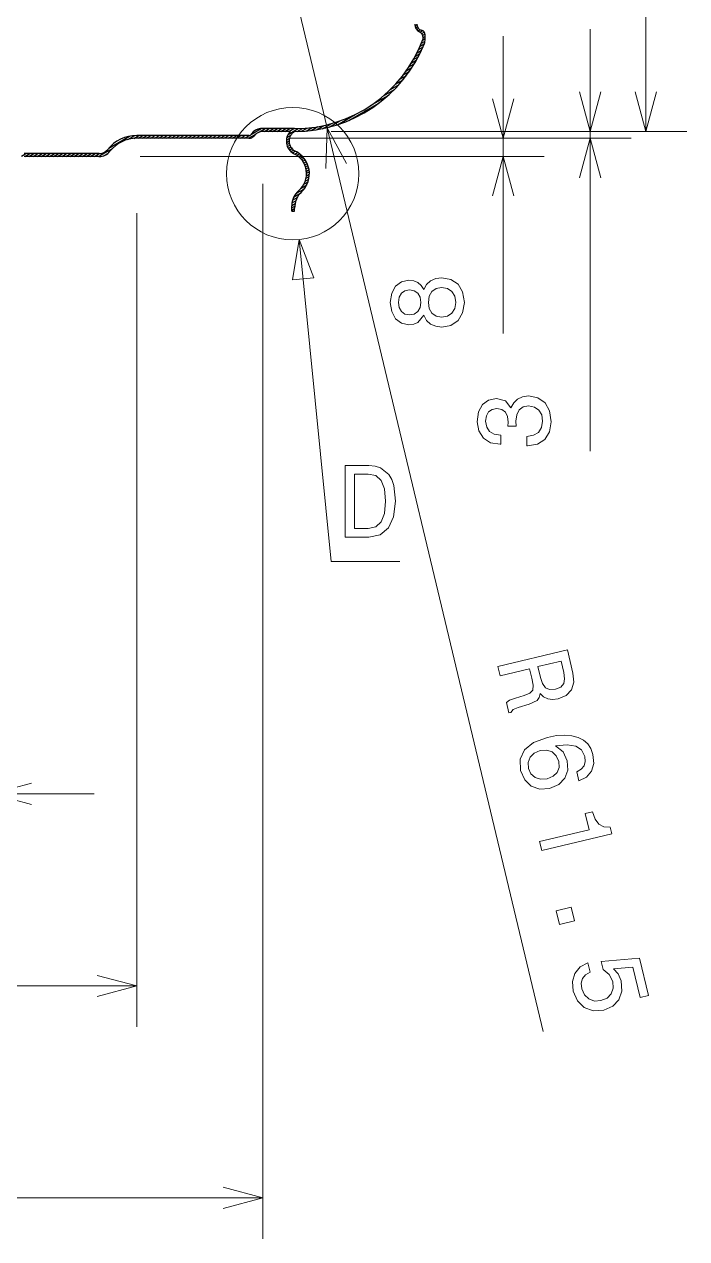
# Model space of a CAD drawing. Extents: x 25 to 410, y 10 to 284.
# Drawn here: x 239.5 to 271.9, y 56.9 to 116.3 of the extents above; entities that cross this region are included whole.
import ezdxf

# ---------------------------------------------------------------- set-up
doc = ezdxf.new("R2010")
doc.units = 0
doc.layers.get('0').update_dxf_attribs({"linetype": 'CONTINUOUS'})
doc.layers.add('cotas', color=2, linetype='CONTINUOUS', lineweight=20)

msp = doc.modelspace()

# ---------------------------------------------------------------- linework, layer by layer
at = {"color": 7, "ltscale": 0.002726}
msp.add_line((258.625, 116.262), (258.72, 116.316), dxfattribs=at)
at = {"color": 7, "ltscale": 0.002515}
msp.add_line((258.656, 116.164), (258.743, 116.214), dxfattribs=at)
at = {"color": 7, "ltscale": 0.002542}
msp.add_line((258.709, 116.079), (258.797, 116.13), dxfattribs=at)
at = {"color": 7, "ltscale": 0.00284}
msp.add_line((258.785, 116.007), (258.883, 116.064), dxfattribs=at)
at = {"color": 7, "ltscale": 0.003536}
msp.add_line((258.884, 115.949), (259.007, 116.02), dxfattribs=at)
at = {"color": 7, "ltscale": 0.003651}
msp.add_line((258.961, 115.878), (259.088, 115.951), dxfattribs=at)
at = {"color": 7, "ltscale": 0.003369}
msp.add_line((259.01, 115.791), (259.127, 115.858), dxfattribs=at)
at = {"color": 7, "ltscale": 0.005485}
msp.add_line((259.13, 115.601), (259.13, 115.821), dxfattribs=at)
at = {"color": 7, "ltscale": 0.005926}
msp.add_line((258.811, 115.099), (259.017, 115.217), dxfattribs=at)
at = {"color": 7, "ltscale": 0.005725}
msp.add_line((258.882, 115.255), (259.08, 115.37), dxfattribs=at)
at = {"color": 7, "ltscale": 0.005111}
msp.add_line((258.946, 115.407), (259.123, 115.51), dxfattribs=at)
at = {"color": 7, "ltscale": 0.003645}
msp.add_line((259.004, 115.557), (259.13, 115.629), dxfattribs=at)
at = {"color": 7, "ltscale": 0.002894}
msp.add_line((259.03, 115.687), (259.13, 115.745), dxfattribs=at)
at = {"color": 7, "ltscale": 0.000323677}
msp.add_line((259.03, 115.666), (259.03, 115.679), dxfattribs=at)
at = {"color": 7, "ltscale": 0.006689}
msp.add_line((258.557, 114.605), (258.788, 114.739), dxfattribs=at)
at = {"color": 7, "ltscale": 0.006399}
msp.add_line((258.65, 114.775), (258.871, 114.903), dxfattribs=at)
at = {"color": 7, "ltscale": 0.006153}
msp.add_line((258.735, 114.939), (258.948, 115.062), dxfattribs=at)
at = {"color": 7, "ltscale": 0.008565}
msp.add_line((258.06, 113.857), (258.357, 114.028), dxfattribs=at)
at = {"color": 7, "ltscale": 0.007945}
msp.add_line((258.208, 114.057), (258.483, 114.216), dxfattribs=at)
at = {"color": 7, "ltscale": 0.007445}
for p, q in [((258.337, 114.248), (258.595, 114.397)), ((252.869, 111.09), (253.126, 111.239))]:
    msp.add_line(p, q, dxfattribs=at)
at = {"color": 7, "ltscale": 0.007031}
msp.add_line((258.453, 114.43), (258.696, 114.571), dxfattribs=at)
at = {"color": 7, "ltscale": 0.01051}
msp.add_line((257.687, 113.411), (258.051, 113.621), dxfattribs=at)
at = {"color": 7, "ltscale": 0.009381}
msp.add_line((257.889, 113.643), (258.214, 113.83), dxfattribs=at)
at = {"color": 7, "ltscale": 0.025131}
msp.add_line((256.456, 112.353), (257.327, 112.856), dxfattribs=at)
at = {"color": 7, "ltscale": 0.015274}
msp.add_line((257.098, 112.84), (257.627, 113.145), dxfattribs=at)
at = {"color": 7, "ltscale": 0.012198}
msp.add_line((257.437, 113.15), (257.859, 113.394), dxfattribs=at)
at = {"color": 7, "ltscale": 0.042415}
msp.add_line((255.397, 111.627), (256.867, 112.475), dxfattribs=at)
at = {"color": 7, "ltscale": 0.025115}
msp.add_line((254.837, 111.419), (255.707, 111.921), dxfattribs=at)
at = {"color": 7, "ltscale": 0.013667}
msp.add_line((250.634, 110.955), (251.107, 111.228), dxfattribs=at)
at = {"color": 7, "ltscale": 0.008125}
msp.add_line((251.026, 111.066), (251.307, 111.228), dxfattribs=at)
at = {"color": 7, "ltscale": 0.041528}
msp.add_line((252.742, 111.228), (251.08, 111.228), dxfattribs=at)
at = {"color": 7, "ltscale": 0.033463}
msp.add_line((252.524, 111.089), (251.186, 111.089), dxfattribs=at)
at = {"color": 7, "ltscale": 0.006944}
for p, q in [((251.266, 111.089), (251.507, 111.228)), ((251.466, 111.089), (251.707, 111.228)), ((252.266, 111.089), (252.507, 111.228)), ((252.466, 111.089), (252.707, 111.228)), ((245.089, 110.756), (245.33, 110.895)), ((245.289, 110.756), (245.53, 110.895)), ((245.889, 110.756), (246.13, 110.895)), ((246.089, 110.756), (246.33, 110.895)), ((246.289, 110.756), (246.53, 110.895)), ((246.889, 110.756), (247.13, 110.895)), ((247.089, 110.756), (247.33, 110.895)), ((247.289, 110.756), (247.53, 110.895)), ((247.889, 110.756), (248.13, 110.895)), ((248.089, 110.756), (248.33, 110.895)), ((248.889, 110.756), (249.13, 110.895)), ((249.089, 110.756), (249.33, 110.895)), ((249.889, 110.756), (250.13, 110.895)), ((250.089, 110.756), (250.33, 110.895)), ((239.55, 109.867), (239.79, 110.006)), ((239.75, 109.867), (239.99, 110.006)), ((239.95, 109.867), (240.19, 110.006)), ((240.55, 109.867), (240.79, 110.006)), ((240.75, 109.867), (240.99, 110.006)), ((240.95, 109.867), (241.19, 110.006)), ((241.55, 109.867), (241.79, 110.006)), ((241.75, 109.867), (241.99, 110.006)), ((241.95, 109.867), (242.19, 110.006)), ((242.55, 109.867), (242.79, 110.006)), ((242.75, 109.867), (242.99, 110.006))]:
    msp.add_line(p, q, dxfattribs=at)
at = {"color": 7, "ltscale": 0.006945}
for p, q in [((251.666, 111.089), (251.907, 111.228)), ((251.866, 111.089), (252.107, 111.228)), ((252.066, 111.089), (252.307, 111.228)), ((245.489, 110.756), (245.73, 110.895)), ((245.689, 110.756), (245.93, 110.895)), ((246.489, 110.756), (246.73, 110.895)), ((246.689, 110.756), (246.93, 110.895)), ((247.489, 110.756), (247.73, 110.895)), ((247.689, 110.756), (247.93, 110.895)), ((248.289, 110.756), (248.53, 110.895)), ((248.489, 110.756), (248.73, 110.895)), ((248.689, 110.756), (248.93, 110.895)), ((249.289, 110.756), (249.53, 110.895)), ((249.489, 110.756), (249.73, 110.895)), ((249.689, 110.756), (249.93, 110.895)), ((240.15, 109.867), (240.39, 110.006)), ((240.35, 109.867), (240.59, 110.006)), ((241.15, 109.867), (241.39, 110.006)), ((241.35, 109.867), (241.59, 110.006)), ((242.15, 109.867), (242.39, 110.006)), ((242.35, 109.867), (242.59, 110.006))]:
    msp.add_line(p, q, dxfattribs=at)
at = {"color": 7, "ltscale": 0.014079}
msp.add_line((252.424, 110.949), (252.911, 111.231), dxfattribs=at)
at = {"color": 7, "ltscale": 0.00793}
msp.add_line((253.081, 111.098), (253.356, 111.256), dxfattribs=at)
at = {"color": 7, "ltscale": 0.008552}
msp.add_line((253.308, 111.113), (253.604, 111.284), dxfattribs=at)
at = {"color": 7, "ltscale": 0.009377}
msp.add_line((253.55, 111.137), (253.875, 111.325), dxfattribs=at)
at = {"color": 7, "ltscale": 0.010497}
msp.add_line((253.813, 111.174), (254.177, 111.384), dxfattribs=at)
at = {"color": 7, "ltscale": 0.012199}
msp.add_line((254.105, 111.227), (254.527, 111.471), dxfattribs=at)
at = {"color": 7, "ltscale": 0.015305}
msp.add_line((254.436, 111.303), (254.967, 111.609), dxfattribs=at)
at = {"color": 7, "ltscale": 0.02925}
msp.add_line((243.658, 110.276), (244.671, 110.861), dxfattribs=at)
at = {"color": 7, "ltscale": 0.009614}
msp.add_line((244.592, 110.7), (244.925, 110.892), dxfattribs=at)
at = {"color": 7, "ltscale": 0.007256}
msp.add_line((244.878, 110.75), (245.13, 110.895), dxfattribs=at)
at = {"color": 7, "ltscale": 0.137521}
for p, q in [((250.519, 110.895), (245.018, 110.895)), ((250.519, 110.756), (245.018, 110.756))]:
    msp.add_line(p, q, dxfattribs=at)
at = {"color": 7, "ltscale": 0.00697}
msp.add_line((250.289, 110.756), (250.531, 110.895), dxfattribs=at)
at = {"color": 7, "ltscale": 0.009157}
msp.add_line((250.489, 110.756), (250.806, 110.939), dxfattribs=at)
at = {"color": 7, "ltscale": 0.004494}
msp.add_line((252.341, 110.67), (252.496, 110.76), dxfattribs=at)
at = {"color": 7, "ltscale": 0.003936}
msp.add_line((252.341, 110.555), (252.478, 110.634), dxfattribs=at)
at = {"color": 7, "ltscale": 0.003653}
msp.add_line((252.359, 110.45), (252.486, 110.523), dxfattribs=at)
at = {"color": 7, "ltscale": 0.005824}
msp.add_line((252.363, 110.799), (252.565, 110.915), dxfattribs=at)
at = {"color": 7, "ltscale": 0.006162}
msp.add_line((239.377, 109.883), (239.59, 110.006), dxfattribs=at)
at = {"color": 7, "ltscale": 0.091666}
for p, q in [((243.186, 110.006), (239.519, 110.006)), ((243.186, 109.867), (239.519, 109.867))]:
    msp.add_line(p, q, dxfattribs=at)
at = {"color": 7, "ltscale": 0.00695}
msp.add_line((242.95, 109.867), (243.19, 110.006), dxfattribs=at)
at = {"color": 7, "ltscale": 0.019833}
msp.add_line((243.15, 109.867), (243.837, 110.264), dxfattribs=at)
at = {"color": 7, "ltscale": 0.004971}
msp.add_line((243.429, 109.913), (243.602, 110.013), dxfattribs=at)
at = {"color": 7, "ltscale": 0.003513}
msp.add_line((252.391, 110.353), (252.512, 110.423), dxfattribs=at)
at = {"color": 7, "ltscale": 0.003476}
msp.add_line((252.435, 110.263), (252.556, 110.332), dxfattribs=at)
at = {"color": 7, "ltscale": 0.003528}
msp.add_line((252.492, 110.18), (252.615, 110.251), dxfattribs=at)
at = {"color": 7, "ltscale": 0.003682}
msp.add_line((252.563, 110.106), (252.69, 110.179), dxfattribs=at)
at = {"color": 7, "ltscale": 0.00407}
msp.add_line((252.647, 110.039), (252.788, 110.12), dxfattribs=at)
at = {"color": 7, "ltscale": 0.004008}
msp.add_line((252.751, 109.983), (252.89, 110.064), dxfattribs=at)
at = {"color": 7, "ltscale": 0.003816}
msp.add_line((252.849, 109.925), (252.982, 110.001), dxfattribs=at)
at = {"color": 7, "ltscale": 0.003669}
msp.add_line((252.936, 109.859), (253.063, 109.933), dxfattribs=at)
at = {"color": 7, "ltscale": 0.003584}
msp.add_line((253.014, 109.789), (253.138, 109.86), dxfattribs=at)
at = {"color": 7, "ltscale": 0.003507}
msp.add_line((253.082, 109.713), (253.204, 109.783), dxfattribs=at)
at = {"color": 7, "ltscale": 0.003486}
msp.add_line((253.142, 109.632), (253.263, 109.702), dxfattribs=at)
at = {"color": 7, "ltscale": 0.003471}
msp.add_line((253.194, 109.547), (253.315, 109.616), dxfattribs=at)
at = {"color": 7, "ltscale": 0.003495}
msp.add_line((253.239, 109.457), (253.36, 109.527), dxfattribs=at)
at = {"color": 7, "ltscale": 0.003539}
msp.add_line((253.274, 109.362), (253.397, 109.433), dxfattribs=at)
at = {"color": 7, "ltscale": 0.003625}
msp.add_line((253.302, 109.262), (253.427, 109.335), dxfattribs=at)
at = {"color": 7, "ltscale": 0.004975}
msp.add_line((253.266, 108.664), (253.438, 108.763), dxfattribs=at)
at = {"color": 7, "ltscale": 0.00447}
msp.add_line((253.304, 108.802), (253.459, 108.891), dxfattribs=at)
at = {"color": 7, "ltscale": 0.003727}
msp.add_line((253.32, 109.157), (253.449, 109.232), dxfattribs=at)
at = {"color": 7, "ltscale": 0.004137}
msp.add_line((253.323, 108.928), (253.467, 109.011), dxfattribs=at)
at = {"color": 7, "ltscale": 0.003907}
msp.add_line((253.328, 109.046), (253.463, 109.124), dxfattribs=at)
at = {"color": 7, "ltscale": 0.012074}
msp.add_line((252.804, 108.051), (253.223, 108.293), dxfattribs=at)
at = {"color": 7, "ltscale": 0.007866}
msp.add_line((253.062, 108.315), (253.334, 108.473), dxfattribs=at)
at = {"color": 7, "ltscale": 0.005864}
msp.add_line((253.196, 108.508), (253.399, 108.625), dxfattribs=at)
at = {"color": 7, "ltscale": 0.00471}
msp.add_line((252.603, 107.473), (252.766, 107.567), dxfattribs=at)
at = {"color": 7, "ltscale": 0.005569}
msp.add_line((252.612, 107.594), (252.805, 107.705), dxfattribs=at)
at = {"color": 7, "ltscale": 0.006751}
msp.add_line((252.64, 107.725), (252.874, 107.86), dxfattribs=at)
at = {"color": 7, "ltscale": 0.008864}
msp.add_line((252.696, 107.873), (253.003, 108.05), dxfattribs=at)
at = {"color": 7, "ltscale": 0.006459}
msp.add_line((252.603, 107.2), (252.603, 107.459), dxfattribs=at)
at = {"color": 7, "ltscale": 0.00416}
msp.add_line((252.603, 107.357), (252.747, 107.441), dxfattribs=at)
at = {"color": 7, "ltscale": 0.004009}
msp.add_line((252.603, 107.242), (252.742, 107.322), dxfattribs=at)
at = {"color": 7, "ltscale": 0.003473}
msp.add_line((252.603, 107.2), (252.742, 107.2), dxfattribs=at)
at = {"color": 7, "ltscale": 0.000312663}
msp.add_line((252.731, 107.2), (252.742, 107.207), dxfattribs=at)
at = {"color": 7, "ltscale": 0.003366}
msp.add_line((252.742, 107.2), (252.742, 107.335), dxfattribs=at)
at = {"color": 7}
for centre, radius, start, end in [((259.019, 116.331), 0.4, 180.00006, 244.48354), ((259.019, 116.331), 0.3, 180.00008, 257.71542), ((258.708, 115.679), 0.322, 0.00003, 64.48358), ((258.908, 115.821), 0.222, 0.00009, 77.71544), ((252.742, 117.923), 6.695, 270, 339.59369), ((252.742, 117.923), 6.834, 270, 338.29588), ((258.808, 115.666), 0.222, 339.59375, 359.99995), ((258.575, 115.601), 0.556, 338.29595, 359.99994), ((251.08, 110.728), 0.5, 90.00007, 151.42805), ((251.186, 110.534), 0.556, 90.00004, 143.13007), ((253.033, 110.616), 0.694, 137.06934, 239.55023), ((253.033, 110.616), 0.556, 121.63664, 238.78298), ((245.018, 109.089), 1.806, 90.00003, 141.75335), ((245.018, 109.089), 1.667, 90.00003, 141.75335), ((250.519, 111.034), 0.139, 270.00007, 331.42805), ((250.519, 111.034), 0.278, 270.00003, 323.13007), ((243.186, 110.534), 0.528, 270.00003, 321.75335), ((243.186, 110.534), 0.667, 270.00003, 321.75335), ((252.245, 109.026), 1.083, 310.32007, 66.25617), ((252.245, 109.026), 1.222, 313.55684, 65.842), ((253.575, 107.459), 0.972, 130.32016, 179.99994), ((253.853, 107.335), 1.111, 133.55688, 179.99992)]:
    msp.add_arc(centre, radius, start, end, dxfattribs=at)
at = {"layer": 'cotas'}
for p, q in [((269.925, 111.089), (269.925, 151.255)), ((252.742, 117.923), (264.896, 67.073)), ((267.2, 95.465), (267.2, 116.089)), ((251.186, 108.534), (251.186, 56.948)), ((245.018, 107.089), (245.018, 67.308)), ((211.991, 78.704), (242.936, 78.704)), ((209.909, 69.308), (245.018, 69.308)), ((203.742, 58.948), (251.186, 58.948))]:
    msp.add_line(p, q, dxfattribs=at)
at = {"layer": 'cotas', "ltscale": 0.363527}
msp.add_line((262.947, 101.215), (262.947, 115.756), dxfattribs=at)
at = {"layer": 'cotas', "ltscale": 0.435021}
msp.add_line((254.524, 111.089), (271.925, 111.089), dxfattribs=at)
at = {"layer": 'cotas', "ltscale": 0.366894}
msp.add_line((254.524, 111.089), (269.2, 111.089), dxfattribs=at)
at = {"layer": 'cotas', "ltscale": 0.417023}
msp.add_line((252.519, 110.756), (269.2, 110.756), dxfattribs=at)
at = {"layer": 'cotas', "ltscale": 0.310683}
msp.add_line((252.519, 110.756), (264.947, 110.756), dxfattribs=at)
at = {"layer": 'cotas', "ltscale": 0.494017}
msp.add_line((245.186, 109.867), (264.947, 109.867), dxfattribs=at)
at = {"layer": 'cotas'}
for points in [[(266.683, 113.021), (267.2, 111.089), (267.718, 113.021)], [(269.408, 113.021), (269.925, 111.089), (270.443, 113.021)], [(262.429, 112.688), (262.947, 110.756), (263.464, 112.688)], [(255.283, 109.518), (254.33, 111.276), (254.276, 109.277)], [(267.718, 108.824), (267.2, 110.756), (266.683, 108.824)], [(263.464, 107.935), (262.947, 109.867), (262.429, 107.935)], [(252.971, 105.804), (254.529, 90.065), (257.898, 90.065)], [(239.868, 79.221), (237.936, 78.704), (239.868, 78.186)], [(243.087, 68.79), (245.018, 69.308), (243.087, 69.825)], [(249.254, 58.43), (251.186, 58.948), (249.254, 59.466)]]:
    msp.add_lwpolyline(points, dxfattribs=at)
for points in [[(253.676, 103.932), (252.971, 105.804), (252.646, 103.83)], [(259.06, 102.107), (259.202, 101.85), (259.398, 101.674), (259.646, 101.563), (259.943, 101.528), (260.392, 101.608), (260.74, 101.84), (260.962, 102.218), (261.048, 102.733), (260.962, 103.242), (260.74, 103.62), (260.392, 103.852), (259.943, 103.938), (259.646, 103.898), (259.398, 103.792), (259.202, 103.61), (259.06, 103.358), (258.939, 103.56), (258.773, 103.701), (258.571, 103.787), (258.324, 103.817), (257.966, 103.736), (257.679, 103.525), (257.492, 103.182), (257.421, 102.733), (257.492, 102.279), (257.679, 101.936), (257.966, 101.719), (258.324, 101.643), (258.571, 101.669), (258.773, 101.754)], [(258.365, 102.123), (258.143, 102.163), (257.971, 102.284), (257.865, 102.476), (257.825, 102.733), (257.865, 102.985), (257.971, 103.177), (258.143, 103.298), (258.365, 103.343), (258.591, 103.298), (258.768, 103.177), (258.884, 102.985), (258.919, 102.733), (258.879, 102.476), (258.768, 102.284), (258.591, 102.163)], [(259.933, 102.012), (259.666, 102.057), (259.464, 102.203), (259.333, 102.43), (259.287, 102.733), (259.333, 103.03), (259.464, 103.257), (259.666, 103.404), (259.933, 103.454), (260.22, 103.404), (260.437, 103.257), (260.578, 103.03), (260.624, 102.733), (260.578, 102.43), (260.437, 102.203), (260.22, 102.057)], [(264.101, 95.713), (264.136, 95.713), (264.62, 95.793), (264.983, 96.03), (265.215, 96.403), (265.301, 96.898), (265.215, 97.422), (264.993, 97.816), (264.64, 98.068), (264.187, 98.158), (263.889, 98.118), (263.647, 98.007), (263.46, 97.826), (263.324, 97.584), (263.052, 97.911), (262.618, 98.027), (262.225, 97.952), (261.927, 97.735), (261.741, 97.382), (261.675, 96.898), (261.756, 96.444), (261.978, 96.096), (262.331, 95.869), (262.8, 95.793), (262.835, 95.793), (262.835, 96.242), (262.512, 96.282), (262.28, 96.414), (262.139, 96.625), (262.089, 96.923), (262.129, 97.185), (262.235, 97.377), (262.406, 97.493), (262.638, 97.538), (262.885, 97.493), (263.052, 97.372), (263.153, 97.16), (263.183, 96.872), (263.178, 96.676), (263.576, 96.676), (263.566, 96.923), (263.612, 97.241), (263.733, 97.478), (263.929, 97.619), (264.187, 97.669), (264.479, 97.614), (264.696, 97.468), (264.832, 97.236), (264.877, 96.928), (264.827, 96.61), (264.676, 96.378), (264.434, 96.232), (264.101, 96.176)], [(256.375, 94.755), (255.21, 94.755), (255.21, 91.255), (256.375, 91.255), (256.925, 91.366), (257.333, 91.704), (257.586, 92.254), (257.676, 93.005), (257.596, 93.772), (257.495, 94.074), (257.354, 94.317), (256.945, 94.644), (256.678, 94.725)], [(256.34, 94.337), (256.723, 94.261), (256.985, 94.029), (257.142, 93.616), (257.192, 93.005), (257.137, 92.415), (256.98, 92.002), (256.713, 91.755), (256.34, 91.674), (255.679, 91.674), (255.679, 94.337)], [(262.683, 84.935), (262.792, 84.478), (264.229, 84.822), (264.341, 84.356), (264.408, 84.009), (264.391, 83.777), (264.257, 83.62), (263.98, 83.502), (263.544, 83.372), (263.262, 83.274), (263.104, 83.174), (263.227, 82.659), (263.32, 82.681), (263.431, 82.827), (263.676, 82.927), (264.218, 83.092), (264.605, 83.273), (264.705, 83.416), (264.756, 83.615), (264.926, 83.448), (265.13, 83.352), (265.367, 83.315), (265.634, 83.348), (266.03, 83.515), (266.292, 83.785), (266.401, 84.154), (266.359, 84.61), (266.087, 85.748)], [(265.912, 84.638), (265.954, 84.332), (265.911, 84.099), (265.771, 83.925), (265.512, 83.817), (265.216, 83.798), (265.012, 83.889), (264.87, 84.094), (264.772, 84.397), (264.646, 84.922), (265.779, 85.192)], [(266.651, 79.332), (267.026, 79.521), (267.269, 79.807), (267.376, 80.185), (267.336, 80.632), (267.233, 80.913), (267.08, 81.141), (266.875, 81.325), (266.615, 81.46), (266.31, 81.543), (265.955, 81.572), (265.551, 81.548), (265.11, 81.463), (264.432, 81.218), (263.984, 80.857), (263.773, 80.397), (263.797, 79.843), (263.999, 79.388), (264.316, 79.08), (264.735, 78.932), (265.216, 78.958), (265.662, 79.153), (265.966, 79.464), (266.109, 79.867), (266.084, 80.317), (265.875, 80.759), (265.512, 81.041), (266.069, 81.096), (266.494, 81.032), (266.782, 80.847), (266.94, 80.532), (266.959, 80.277), (266.901, 80.066), (266.759, 79.903), (266.543, 79.784)], [(265.098, 79.433), (264.776, 79.413), (264.507, 79.494), (264.298, 79.677), (264.183, 79.94), (264.163, 80.241), (264.262, 80.499), (264.464, 80.697), (264.762, 80.815), (265.078, 80.839), (265.341, 80.756), (265.542, 80.566), (265.669, 80.275), (265.678, 79.997), (265.586, 79.752), (265.389, 79.56)], [(264.73, 76.37), (264.837, 75.924), (268.266, 76.743), (268.186, 77.077), (267.866, 77.093), (267.622, 77.222), (267.44, 77.464), (267.312, 77.827), (266.964, 77.744), (267.153, 76.949)], [(265.539, 72.986), (265.701, 72.31), (266.432, 72.484), (266.27, 73.161)], [(267.086, 70.443), (266.709, 70.239), (266.453, 69.924), (266.341, 69.523), (266.375, 69.055), (266.582, 68.58), (266.915, 68.25), (267.356, 68.096), (267.869, 68.121), (268.305, 68.313), (268.607, 68.634), (268.75, 69.057), (268.719, 69.553), (268.572, 69.906), (268.343, 70.152), (269.293, 70.234), (269.649, 68.743), (270.051, 68.839), (269.616, 70.659), (267.747, 70.497), (267.841, 70.105), (268.139, 69.875), (268.309, 69.532), (268.33, 69.206), (268.231, 68.928), (268.027, 68.718), (267.731, 68.59), (267.409, 68.571), (267.131, 68.67), (266.921, 68.874), (266.794, 69.17), (266.766, 69.438), (266.831, 69.666), (266.972, 69.856), (267.195, 69.987)]]:
    msp.add_lwpolyline(points, close=True, dxfattribs=at)
msp.add_circle((252.652, 109.026), 3.238, dxfattribs=at)

doc.saveas('drawing.dxf')
